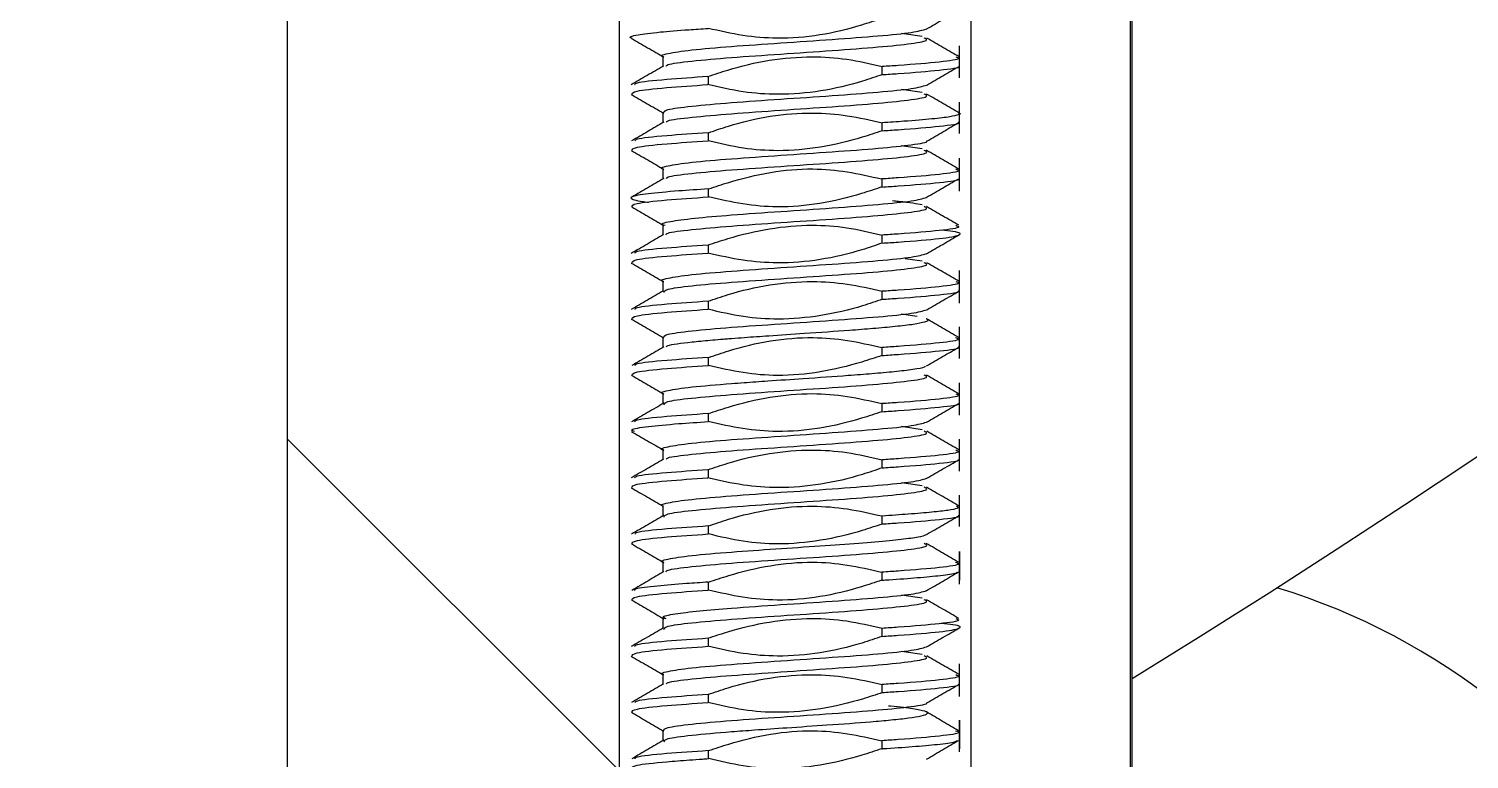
# Model space of a CAD drawing. Header units: millimetres. Extents: x -48 to 1187, y 2 to 839.
# Drawn here: x 148.46 to 153.59, y 368.82 to 371.42 of the extents above; entities that cross this region are included whole.
import ezdxf

# ---------------------------------------------------------------- set-up
doc = ezdxf.new("R2010")
doc.units = ezdxf.units.MM

# ---------------------------------------------------------------- blocks, each defined once
blk = doc.blocks.new('SW_HATCH_1')
at = {"color": 0, "linetype": 'Continuous', "lineweight": 18}
blk.add_line((-4.7283, -5.6433), (-5.9095, -4.4622), dxfattribs=at)

msp = doc.modelspace()

# ---------------------------------------------------------------- linework, layer by layer
at = {"color": 7, "linetype": 'Continuous', "lineweight": 25}
for p, q in [((149.38416, 374.419203), (149.38416, 366.019203)), ((150.565338, 374.409203), (150.565338, 366.019203)), ((151.819441, 366.019203), (151.819441, 374.409203)), ((152.385532, 374.419203), (152.385532, 366.019203)), ((152.392389, 366.019203), (152.392389, 374.419203)), ((151.64469, 371.389856), (151.570686, 371.400762)), ((150.721289, 371.320239), (150.721289, 371.283057)), ((151.777789, 371.242889), (151.777789, 371.356042)), ((151.502046, 371.254053), (151.502046, 371.282574)), ((150.882733, 371.247082), (150.882733, 371.218561)), ((151.644516, 371.189907), (151.570935, 371.200702)), ((151.777789, 371.044164), (151.777789, 371.156073)), ((150.721289, 371.12029), (150.721289, 371.082719)), ((151.502046, 371.054022), (151.502046, 371.082523)), ((150.882733, 371.04705), (150.882733, 371.018537)), ((151.644561, 370.989634), (151.570399, 371.000616)), ((151.777789, 370.839565), (151.777789, 370.95608)), ((150.721289, 370.920272), (150.721289, 370.882211)), ((150.882733, 370.847081), (150.882733, 370.818554)), ((151.502046, 370.853752), (151.502046, 370.882626)), ((150.721289, 370.720253), (150.721289, 370.682752)), ((150.882733, 370.647094), (150.882733, 370.618572)), ((151.502046, 370.654058), (151.502046, 370.682582)), ((151.644605, 370.589856), (151.584513, 370.5987)), ((151.777789, 370.439864), (151.777789, 370.556102)), ((150.721289, 370.520306), (150.721289, 370.483043)), ((150.882733, 370.447066), (150.882733, 370.418545)), ((151.502046, 370.454036), (151.502046, 370.482556)), ((151.627343, 370.393342), (151.570423, 370.400632)), ((151.777789, 370.243533), (151.777789, 370.356114)), ((150.721289, 370.320275), (150.721289, 370.282332)), ((151.502046, 370.254093), (151.502046, 370.28255)), ((151.774094, 370.283106), (151.774723, 370.283471)), ((150.882733, 370.24708), (150.882733, 370.218529)), ((151.777789, 370.041592), (151.777789, 370.156124)), ((150.721289, 370.120367), (150.721289, 370.082404)), ((151.502046, 370.053994), (151.502046, 370.082662)), ((150.882733, 370.0471), (150.882733, 370.018584)), ((151.644682, 369.989856), (151.57067, 370.000762)), ((151.777789, 369.842275), (151.777789, 369.956124)), ((150.721289, 369.920241), (150.721289, 369.883083)), ((151.502046, 369.854051), (151.502046, 369.882572)), ((150.882733, 369.84708), (150.882733, 369.818559)), ((151.644507, 369.789912), (151.57094, 369.800701)), ((150.721289, 369.720288), (150.721289, 369.682659)), ((151.777789, 369.645034), (151.777789, 369.756128)), ((151.502046, 369.654074), (151.502046, 369.682504)), ((150.882733, 369.647052), (150.882733, 369.61852)), ((150.721289, 369.520267), (150.721289, 369.482217)), ((151.777789, 369.454058), (151.777789, 369.556128)), ((151.777789, 369.556128), (151.777789, 369.454058)), ((151.777789, 369.439566), (151.777789, 369.556128)), ((151.502046, 369.454165), (151.502046, 369.482636)), ((150.882733, 369.447084), (150.882733, 369.418558)), ((151.644703, 369.389856), (151.570838, 369.400742)), ((150.721289, 369.320284), (150.721289, 369.28281)), ((151.502046, 369.254058), (151.502046, 369.282582)), ((150.882733, 369.247093), (150.882733, 369.218571)), ((151.64459, 369.189856), (151.570886, 369.2007)), ((151.777789, 369.04039), (151.777789, 369.156128)), ((150.721289, 369.120304), (150.721289, 369.083004)), ((151.502046, 369.054033), (151.502046, 369.082554)), ((150.882733, 369.047065), (150.882733, 369.018543)), ((151.777789, 368.853994), (151.777789, 368.956128)), ((151.777789, 368.956128), (151.777789, 368.853994)), ((151.777789, 368.842942), (151.777789, 368.956128)), ((150.721289, 368.920273), (150.721289, 368.882295)), ((150.882733, 368.847073), (150.882733, 368.818532)), ((151.502046, 368.854025), (151.502046, 368.882563))]:
    msp.add_line(p, q, dxfattribs=at)
at = {"color": 7, "linetype": 'Continuous', "lineweight": 18}
msp.add_circle((134.392389, 398.419203), 29.029052, dxfattribs=at)
at = {"color": 7, "linetype": 'Continuous', "lineweight": 25}
for centre, radius, start, end in [((134.392389, 398.419203), 34.4, 301.5508999, 332.0562409), ((134.392389, 398.419203), 37.6, 300.1230854, 324.4588859), ((152.202423, 367.13338), 2.4, 349.249371, 72.901669)]:
    msp.add_arc(centre, radius, start, end, dxfattribs=at)
for points, knots in [([(151.659481, 371.416346), (151.678594, 371.42747), (151.716558, 371.449566), (151.754545, 371.471636), (151.773408, 371.482595)], [0, 0, 0, 0, 0.50343678, 1, 1, 1, 1]), ([(150.611974, 371.383041), (150.610663, 371.38344), (150.596692, 371.387703), (150.621285, 371.39531), (150.699871, 371.405193), (150.794342, 371.412773), (150.859281, 371.417041), (150.882991, 371.418599)], [0, 0, 0, 0, 0.03377965, 0.36004968, 0.6381525, 0.86788271, 1, 1, 1, 1]), ([(150.725263, 371.316507), (150.72487, 371.316595), (150.705816, 371.320852), (150.733544, 371.329287), (150.813981, 371.341813), (150.960265, 371.354354), (151.139602, 371.366895), (151.327958, 371.379423), (151.494071, 371.391939), (151.618777, 371.404358), (151.646055, 371.412599), (151.65955, 371.416675)], [0, 0, 0, 0, 0.00263023, 0.12762193, 0.25261412, 0.37760682, 0.50260871, 0.6276101, 0.75261096, 0.87761129, 1, 1, 1, 1]), ([(151.50045, 371.45398), (151.476724, 371.445876), (151.357159, 371.405038), (151.188942, 371.375217), (151.00491, 371.391037), (150.924209, 371.40936), (150.883446, 371.418615)], [0, 0, 0, 0, 0.1199727, 0.6046035, 0.80027846, 1, 1, 1, 1]), ([(150.609832, 371.383018), (150.628987, 371.371903), (150.667284, 371.34968), (150.705553, 371.327435), (150.724681, 371.316316)], [0, 0, 0, 0, 0.50016905, 1, 1, 1, 1]), ([(150.732811, 371.284141), (150.733792, 371.286046), (150.736918, 371.292117), (150.818101, 371.302356), (150.959375, 371.314856), (151.140134, 371.327356), (151.327534, 371.339856), (151.495586, 371.352356), (151.613942, 371.364856), (151.670671, 371.375404), (151.656946, 371.381786), (151.652183, 371.384)], [0, 0, 0, 0, 0.057230272, 0.182405975, 0.307581679, 0.432757382, 0.557933085, 0.683108788, 0.808284491, 0.933460195, 1, 1, 1, 1]), ([(151.775944, 371.317524), (151.756756, 371.328639), (151.718399, 371.350858), (151.680052, 371.373111), (151.660888, 371.384232)], [0, 0, 0, 0, 0.50025688, 1, 1, 1, 1]), ([(150.880937, 371.246991), (150.904689, 371.255041), (151.024299, 371.295579), (151.192652, 371.324397), (151.378303, 371.311675), (151.460355, 371.292666), (151.502046, 371.283007)], [0, 0, 0, 0, 0.11921413, 0.60035476, 0.79694043, 1, 1, 1, 1]), ([(151.764422, 371.31758), (151.769874, 371.315508), (151.786289, 371.309269), (151.715804, 371.298873), (151.603852, 371.289239), (151.52134, 371.283837), (151.502059, 371.282575)], [0, 0, 0, 0, 0.177451003, 0.534317289, 0.891183575, 1, 1, 1, 1]), ([(150.723539, 371.284361), (150.704372, 371.273246), (150.666023, 371.251009), (150.627656, 371.228798), (150.608465, 371.217688)], [0, 0, 0, 0, 0.499797203, 1, 1, 1, 1]), ([(151.502455, 371.254079), (151.521632, 371.255332), (151.604164, 371.260724), (151.711966, 371.27035), (151.78113, 371.27879), (151.773943, 371.283073), (151.773748, 371.283189)], [0, 0, 0, 0, 0.12987669, 0.55895755, 0.98803841, 1, 1, 1, 1]), ([(151.660926, 371.216525), (151.680075, 371.227636), (151.718385, 371.249867), (151.756722, 371.272077), (151.775897, 371.283185)], [0, 0, 0, 0, 0.49983912, 1, 1, 1, 1]), ([(150.611565, 371.183547), (150.612288, 371.187478), (150.613776, 371.195575), (150.718106, 371.207246), (150.830329, 371.214961), (150.882079, 371.218519)], [0, 0, 0, 0, 0.337046227, 0.694286262, 1, 1, 1, 1]), ([(150.882088, 371.247041), (150.830762, 371.243484), (150.719445, 371.235769), (150.625766, 371.225988), (150.621913, 371.21978), (150.620646, 371.217738)], [0, 0, 0, 0, 0.3647392, 0.79104767, 1, 1, 1, 1]), ([(150.724073, 371.116858), (150.724433, 371.121022), (150.725155, 371.129352), (150.816412, 371.141849), (150.959806, 371.154349), (151.139866, 371.166849), (151.327928, 371.179349), (151.494055, 371.191849), (151.619012, 371.2043), (151.646412, 371.212584), (151.66003, 371.216702)], [0, 0, 0, 0, 0.12510606, 0.25030191, 0.37549776, 0.50069361, 0.62588946, 0.7510853, 0.87628115, 1, 1, 1, 1]), ([(151.503185, 371.254113), (151.479465, 371.245971), (151.359944, 371.204946), (151.191393, 371.176696), (151.005453, 371.190014), (150.923041, 371.208845), (150.880914, 371.218472)], [0, 0, 0, 0, 0.118992442, 0.599580652, 0.795315294, 1, 1, 1, 1]), ([(150.6084, 371.183541), (150.627594, 371.172429), (150.665965, 371.150215), (150.704322, 371.127972), (150.723492, 371.116856)], [0, 0, 0, 0, 0.50022136, 1, 1, 1, 1]), ([(150.733563, 371.084627), (150.734551, 371.08635), (150.737933, 371.092243), (150.818526, 371.102317), (150.959691, 371.11485), (151.140607, 371.127384), (151.328022, 371.139906), (151.495963, 371.15242), (151.61438, 371.164925), (151.671228, 371.175648), (151.656721, 371.182199), (151.651431, 371.184588)], [0, 0, 0, 0, 0.05171678, 0.1769303, 0.30214422, 0.42734285, 0.55254107, 0.67773889, 0.80293631, 0.92813332, 1, 1, 1, 1]), ([(151.775575, 371.118045), (151.756404, 371.129156), (151.718073, 371.15137), (151.679773, 371.173607), (151.660628, 371.184721)], [0, 0, 0, 0, 0.50016217, 1, 1, 1, 1]), ([(150.883538, 371.047089), (150.907249, 371.055246), (151.026767, 371.096362), (151.195223, 371.125256), (151.379764, 371.110259), (151.460935, 371.091944), (151.502046, 371.082668)], [0, 0, 0, 0, 0.119700367, 0.603375564, 0.799121185, 1, 1, 1, 1]), ([(151.77292, 371.118035), (151.773903, 371.117836), (151.785682, 371.115448), (151.774382, 371.110708), (151.747944, 371.103583), (151.682353, 371.095885), (151.59693, 371.08879), (151.528638, 371.084279), (151.502048, 371.082523)], [0, 0, 0, 0, 0.01676313, 0.20098461, 0.40150675, 0.61831289, 0.85138503, 1, 1, 1, 1]), ([(150.724989, 371.08487), (150.705866, 371.073749), (150.667607, 371.051499), (150.629318, 371.029272), (150.610167, 371.018155)], [0, 0, 0, 0, 0.49982201, 1, 1, 1, 1]), ([(151.502804, 371.054048), (151.479019, 371.046116), (151.359291, 371.006189), (151.191419, 370.975709), (151.006212, 370.989417), (150.924655, 371.008741), (150.883257, 371.01855)], [0, 0, 0, 0, 0.119472107, 0.601380569, 0.797662606, 1, 1, 1, 1]), ([(151.502319, 371.054039), (151.521697, 371.055305), (151.604424, 371.060711), (151.712728, 371.070349), (151.781595, 371.078947), (151.77355, 371.083387), (151.773055, 371.08366)], [0, 0, 0, 0, 0.12899162, 0.55067807, 0.97236453, 1, 1, 1, 1]), ([(151.660638, 371.016849), (151.679822, 371.027987), (151.718217, 371.050276), (151.756605, 371.072522), (151.775811, 371.083653)], [0, 0, 0, 0, 0.49967357, 1, 1, 1, 1]), ([(150.61142, 370.983474), (150.612173, 370.987429), (150.613719, 370.99555), (150.718433, 371.007255), (150.830956, 371.014981), (150.882921, 371.018549)], [0, 0, 0, 0, 0.338143026, 0.69434219, 1, 1, 1, 1]), ([(150.883023, 371.047069), (150.831535, 371.043504), (150.720013, 371.035782), (150.626893, 371.026154), (150.622754, 371.020106), (150.621466, 371.018223)], [0, 0, 0, 0, 0.37135201, 0.80434053, 1, 1, 1, 1]), ([(150.72455, 370.916732), (150.724376, 370.916771), (150.705744, 370.920977), (150.733826, 370.929349), (150.814326, 370.941849), (150.960707, 370.954349), (151.140282, 370.966849), (151.327763, 370.979349), (151.496818, 370.991849), (151.610826, 371.004349), (151.666149, 371.012687), (151.660729, 371.016859), (151.660723, 371.016863)], [0, 0, 0, 0, 0.00117112, 0.12600738, 0.25084365, 0.37567992, 0.50051618, 0.62535245, 0.75018872, 0.87502498, 0.99986125, 1, 1, 1, 1]), ([(150.610016, 370.983472), (150.629174, 370.972352), (150.667469, 370.950125), (150.705754, 370.927863), (150.724886, 370.916737)], [0, 0, 0, 0, 0.50026897, 1, 1, 1, 1]), ([(150.732997, 370.884268), (150.733963, 370.886122), (150.737101, 370.892145), (150.818069, 370.902327), (150.959293, 370.914899), (151.140135, 370.927205), (151.32762, 370.93963), (151.49569, 370.95207), (151.61424, 370.964555), (151.671185, 370.975286), (151.656731, 370.981871), (151.651468, 370.984269)], [0, 0, 0, 0, 0.05544535, 0.18017657, 0.30490799, 0.42959543, 0.55433424, 0.67907473, 0.80381689, 0.92856075, 1, 1, 1, 1]), ([(151.774194, 370.917969), (151.755057, 370.929088), (151.7168, 370.951318), (151.678564, 370.973576), (151.659454, 370.984701)], [0, 0, 0, 0, 0.50021213, 1, 1, 1, 1]), ([(150.8843, 370.847167), (150.908063, 370.855148), (151.027733, 370.895342), (151.195461, 370.926609), (151.379236, 370.910501), (151.459632, 370.891877), (151.50022, 370.882475)], [0, 0, 0, 0, 0.12015579, 0.6050837, 0.80062581, 1, 1, 1, 1]), ([(151.763631, 370.918098), (151.76963, 370.915876), (151.786868, 370.909493), (151.716193, 370.898947), (151.603851, 370.889291), (151.520973, 370.883866), (151.501386, 370.882584)], [0, 0, 0, 0, 0.18773226, 0.53944262, 0.89115374, 1, 1, 1, 1]), ([(150.8833, 370.847118), (150.846969, 370.844685), (150.760755, 370.838911), (150.65893, 370.82945), (150.59701, 370.818438), (150.612678, 370.808601), (150.646439, 370.802368), (150.668546, 370.800111), (150.669851, 370.799978)], [0, 0, 0, 0, 0.15496929, 0.36774989, 0.60138561, 0.85581991, 0.99149421, 1, 1, 1, 1]), ([(150.725231, 370.884504), (150.706112, 370.873378), (150.667855, 370.851114), (150.629585, 370.828883), (150.610441, 370.817763)], [0, 0, 0, 0, 0.49974535, 1, 1, 1, 1]), ([(151.500271, 370.853949), (151.476518, 370.845935), (151.356876, 370.805573), (151.189044, 370.774598), (151.005339, 370.790813), (150.924981, 370.809311), (150.884433, 370.818645)], [0, 0, 0, 0, 0.12017746, 0.60531625, 0.80084708, 1, 1, 1, 1]), ([(151.501411, 370.853712), (151.521044, 370.854988), (151.604125, 370.860387), (151.712271, 370.87003), (151.781319, 370.878498), (151.773929, 370.882825), (151.773689, 370.882966)], [0, 0, 0, 0, 0.13207311, 0.55887804, 0.98568698, 1, 1, 1, 1]), ([(151.659427, 370.816528), (151.678541, 370.827654), (151.716154, 370.849549), (151.753782, 370.871412), (151.772289, 370.882165)], [0, 0, 0, 0, 0.5081723, 1, 1, 1, 1]), ([(150.61083, 370.783027), (150.61145, 370.787118), (150.6127, 370.795378), (150.718225, 370.807247), (150.831097, 370.815003), (150.883348, 370.818593)], [0, 0, 0, 0, 0.34514062, 0.69685313, 1, 1, 1, 1]), ([(150.729308, 370.716794), (150.726441, 370.717554), (150.70842, 370.722331), (150.74116, 370.731029), (150.825284, 370.742789), (150.965401, 370.754698), (151.13992, 370.766881), (151.328223, 370.779399), (151.494318, 370.791911), (151.619158, 370.804356), (151.646427, 370.812627), (151.659965, 370.816734)], [0, 0, 0, 0, 0.02283285, 0.14351301, 0.26118851, 0.37585667, 0.50103626, 0.62621549, 0.75139436, 0.87657287, 1, 1, 1, 1]), ([(151.6447, 370.789856), (151.624551, 370.794022), (151.601436, 370.798803), (151.546236, 370.803583), (151.539152, 370.804196)], [0, 0, 0, 0, 0.8716726, 1, 1, 1, 1]), ([(150.610473, 370.783087), (150.629611, 370.771969), (150.667873, 370.749741), (150.70611, 370.727487), (150.725221, 370.716364)], [0, 0, 0, 0, 0.50019571, 1, 1, 1, 1]), ([(150.732698, 370.68407), (150.733665, 370.685999), (150.736721, 370.692094), (150.817947, 370.702356), (150.959222, 370.714856), (151.139977, 370.727356), (151.327411, 370.739856), (151.495497, 370.752356), (151.613931, 370.764856), (151.670738, 370.775433), (151.656913, 370.781844), (151.652074, 370.784087)], [0, 0, 0, 0, 0.05784682, 0.18282511, 0.30780341, 0.43278171, 0.55776, 0.6827383, 0.8077166, 0.93269489, 1, 1, 1, 1]), ([(151.775085, 370.717586), (151.755919, 370.728704), (151.717608, 370.750928), (151.679305, 370.773189), (151.660165, 370.784313)], [0, 0, 0, 0, 0.5002705, 1, 1, 1, 1]), ([(150.881471, 370.64704), (150.905252, 370.654991), (151.024964, 370.695013), (151.192954, 370.725011), (151.378518, 370.711842), (151.460401, 370.692457), (151.502046, 370.682599)], [0, 0, 0, 0, 0.11928525, 0.60047338, 0.79680516, 1, 1, 1, 1]), ([(151.501943, 370.654051), (151.521183, 370.655313), (151.603521, 370.660715), (151.71968, 370.670349), (151.786317, 370.682838), (151.78196, 370.692807), (151.72825, 370.698605), (151.713131, 370.700238)], [0, 0, 0, 0, 0.08248165, 0.35299427, 0.62350689, 0.89401951, 1, 1, 1, 1]), ([(151.764321, 370.717645), (151.769841, 370.715551), (151.786348, 370.70929), (151.715785, 370.698873), (151.603786, 370.689241), (151.521296, 370.683842), (151.502046, 370.682582)], [0, 0, 0, 0, 0.178998398, 0.535276437, 0.891554476, 1, 1, 1, 1]), ([(150.723961, 370.684302), (150.7048, 370.673183), (150.666459, 370.650934), (150.628104, 370.628719), (150.608916, 370.617606)], [0, 0, 0, 0, 0.499752087, 1, 1, 1, 1]), ([(150.882278, 370.647065), (150.830814, 370.6435), (150.719333, 370.635777), (150.625498, 370.62596), (150.621737, 370.619724), (150.620489, 370.617654)], [0, 0, 0, 0, 0.36421727, 0.78896061, 1, 1, 1, 1]), ([(151.50176, 370.654055), (151.478053, 370.645885), (151.358548, 370.604703), (151.190018, 370.576156), (151.004942, 370.590691), (150.923281, 370.609145), (150.881739, 370.618532)], [0, 0, 0, 0, 0.119414185, 0.601941828, 0.797504469, 1, 1, 1, 1]), ([(151.660305, 370.616409), (151.679432, 370.627526), (151.717698, 370.649766), (151.755992, 370.671985), (151.775145, 370.683098)], [0, 0, 0, 0, 0.49983838, 1, 1, 1, 1]), ([(150.610801, 370.583051), (150.611404, 370.587147), (150.612619, 370.595409), (150.717961, 370.607255), (150.830433, 370.614981), (150.882375, 370.618549)], [0, 0, 0, 0, 0.34602311, 0.69798189, 1, 1, 1, 1]), ([(150.725053, 370.516631), (150.724728, 370.516704), (150.705797, 370.520943), (150.733604, 370.529349), (150.814007, 370.541849), (150.960281, 370.554349), (151.139575, 370.566849), (151.327882, 370.579349), (151.49398, 370.591849), (151.618809, 370.604277), (151.646164, 370.612538), (151.659722, 370.616633)], [0, 0, 0, 0, 0.002186297, 0.127184082, 0.252181867, 0.377179653, 0.502177438, 0.627175223, 0.752173009, 0.877170794, 1, 1, 1, 1]), ([(150.609099, 370.58305), (150.628279, 370.571941), (150.666625, 370.54973), (150.70494, 370.527497), (150.724091, 370.516384)], [0, 0, 0, 0, 0.50016741, 1, 1, 1, 1]), ([(150.725642, 370.478596), (150.726215, 370.482349), (150.727425, 370.490269), (150.816818, 370.502356), (150.959968, 370.514856), (151.140284, 370.527356), (151.327817, 370.539856), (151.495795, 370.552356), (151.614087, 370.564856), (151.670729, 370.575407), (151.656934, 370.581791), (151.652142, 370.584009)], [0, 0, 0, 0, 0.10681515, 0.22539693, 0.34397872, 0.4625605, 0.58114229, 0.69972408, 0.81830586, 0.93688765, 1, 1, 1, 1]), ([(151.77656, 370.517555), (151.75737, 370.528665), (151.719004, 370.550878), (151.680652, 370.573117), (151.661483, 370.584232)], [0, 0, 0, 0, 0.50019949, 1, 1, 1, 1]), ([(150.882106, 370.447023), (150.905818, 370.455187), (151.025322, 370.496337), (151.193901, 370.524572), (151.378994, 370.510865), (151.460636, 370.492414), (151.502046, 370.483055)], [0, 0, 0, 0, 0.1194425, 0.60198604, 0.79812366, 1, 1, 1, 1]), ([(151.764338, 370.517612), (151.769849, 370.515529), (151.786388, 370.50928), (151.715991, 370.498873), (151.604029, 370.489233), (151.521428, 370.483825), (151.502055, 370.482557)], [0, 0, 0, 0, 0.17810754, 0.53446107, 0.89081459, 1, 1, 1, 1]), ([(150.724029, 370.484634), (150.704891, 370.473522), (150.666604, 370.451292), (150.628288, 370.429082), (150.609125, 370.417974)], [0, 0, 0, 0, 0.49984778, 1, 1, 1, 1]), ([(150.882507, 370.447052), (150.831124, 370.443491), (150.719745, 370.435773), (150.626458, 370.426087), (150.622428, 370.419977), (150.621146, 370.418033)], [0, 0, 0, 0, 0.36868836, 0.79917117, 1, 1, 1, 1]), ([(151.503823, 370.454115), (151.480058, 370.446111), (151.360399, 370.405811), (151.192183, 370.376575), (151.006168, 370.389306), (150.923823, 370.40863), (150.881812, 370.418488)], [0, 0, 0, 0, 0.11902789, 0.59930053, 0.79557118, 1, 1, 1, 1]), ([(151.502685, 370.454077), (151.521864, 370.45533), (151.604368, 370.460723), (151.712414, 370.470349), (151.781397, 370.47889), (151.77368, 370.483273), (151.7733, 370.483489)], [0, 0, 0, 0, 0.12862042, 0.553298006, 0.977975592, 1, 1, 1, 1]), ([(151.661156, 370.416802), (151.680321, 370.427917), (151.718668, 370.450156), (151.757032, 370.472366), (151.776223, 370.483475)], [0, 0, 0, 0, 0.4997819, 1, 1, 1, 1]), ([(150.611633, 370.383604), (150.6124, 370.387516), (150.613985, 370.395594), (150.718315, 370.407247), (150.830608, 370.414964), (150.882402, 370.418524)], [0, 0, 0, 0, 0.3359168, 0.69369798, 1, 1, 1, 1]), ([(150.72409, 370.316891), (150.724486, 370.321044), (150.72528, 370.329363), (150.816571, 370.341849), (150.960022, 370.354349), (151.140119, 370.366849), (151.328168, 370.379349), (151.49428, 370.391849), (151.619522, 370.404347), (151.64696, 370.412677), (151.660675, 370.416841)], [0, 0, 0, 0, 0.12464764, 0.2497095, 0.37477137, 0.49983323, 0.6248951, 0.74995696, 0.87501883, 1, 1, 1, 1]), ([(151.774641, 370.318102), (151.755493, 370.329218), (151.71721, 370.351444), (151.678955, 370.373694), (151.659835, 370.384815)], [0, 0, 0, 0, 0.50017788, 1, 1, 1, 1]), ([(150.609128, 370.383596), (150.628309, 370.372479), (150.666651, 370.350257), (150.704985, 370.328), (150.724142, 370.316877)], [0, 0, 0, 0, 0.50026723, 1, 1, 1, 1]), ([(150.733309, 370.284444), (150.734262, 370.286225), (150.737446, 370.292176), (150.802719, 370.300253), (150.877002, 370.30754), (150.920177, 370.311195), (150.942821, 370.313024), (150.954411, 370.313938), (150.960268, 370.314395), (150.963211, 370.314624), (150.964687, 370.314738), (150.965426, 370.314795), (150.965795, 370.314824), (150.965963, 370.314837), (150.981091, 370.316006), (151.02361, 370.31919), (151.10974, 370.325252), (151.238359, 370.333881), (151.367224, 370.342724), (151.474238, 370.351035), (151.553335, 370.358254), (151.619474, 370.366113), (151.658057, 370.374617), (151.672084, 370.380758), (151.659956, 370.384066), (151.659012, 370.384324)], [0, 0, 0, 0, 0.053326418, 0.178191554, 0.240925126, 0.272329629, 0.288036604, 0.295890683, 0.299817796, 0.301781363, 0.302763147, 0.303254039, 0.303499485, 0.303622209, 0.303643746, 0.338644542, 0.399472767, 0.48602922, 0.598172742, 0.664130512, 0.736525875, 0.815351452, 0.900599206, 0.992260448, 1, 1, 1, 1]), ([(150.725366, 370.284704), (150.706255, 370.273579), (150.668017, 370.251319), (150.629758, 370.229088), (150.61062, 370.217967)], [0, 0, 0, 0, 0.49978235, 1, 1, 1, 1]), ([(150.884522, 370.247154), (150.908257, 370.255225), (151.027851, 370.295889), (151.195918, 370.326182), (151.379742, 370.310109), (151.46024, 370.291749), (151.50086, 370.282485)], [0, 0, 0, 0, 0.12009283, 0.60509717, 0.8007253, 1, 1, 1, 1]), ([(151.763399, 370.318171), (151.769561, 370.315905), (151.787049, 370.309471), (151.716394, 370.298881), (151.604072, 370.289227), (151.521214, 370.283805), (151.501618, 370.282522)], [0, 0, 0, 0, 0.19062324, 0.54103925, 0.89145534, 1, 1, 1, 1]), ([(151.501706, 370.254071), (151.521327, 370.255353), (151.604351, 370.260779), (151.712616, 370.270436), (151.781509, 370.278968), (151.773751, 370.283337), (151.773381, 370.283546)], [0, 0, 0, 0, 0.13115559, 0.55497602, 0.97879535, 1, 1, 1, 1]), ([(151.659859, 370.216733), (151.67899, 370.227859), (151.716864, 370.249885), (151.754746, 370.271875), (151.773493, 370.282757)], [0, 0, 0, 0, 0.50514204, 1, 1, 1, 1]), ([(150.883378, 370.247121), (150.831678, 370.243573), (150.719893, 370.235902), (150.626421, 370.226259), (150.622417, 370.220169), (150.621144, 370.218232)], [0, 0, 0, 0, 0.36977921, 0.79953668, 1, 1, 1, 1]), ([(151.50111, 370.253969), (151.477332, 370.246028), (151.357625, 370.206046), (151.189951, 370.174626), (151.005839, 370.190206), (150.925191, 370.209082), (150.884433, 370.218622)], [0, 0, 0, 0, 0.1200065, 0.60416635, 0.79995878, 1, 1, 1, 1]), ([(150.610592, 370.183262), (150.629732, 370.172141), (150.667993, 370.14991), (150.706238, 370.127647), (150.725351, 370.11652)], [0, 0, 0, 0, 0.500239449, 1, 1, 1, 1]), ([(150.611076, 370.183166), (150.611773, 370.187201), (150.613192, 370.195406), (150.718434, 370.207221), (150.831199, 370.21498), (150.883346, 370.218569)], [0, 0, 0, 0, 0.342072919, 0.695744426, 1, 1, 1, 1]), ([(150.724835, 370.116765), (150.724568, 370.116825), (150.70577, 370.12105), (150.733821, 370.12943), (150.814154, 370.141891), (150.92554, 370.151333), (151.022027, 370.158547), (151.106572, 370.164499), (151.234113, 370.173059), (151.362947, 370.181875), (151.470398, 370.190185), (151.550923, 370.19742), (151.615707, 370.205306), (151.654136, 370.211872), (151.655889, 370.215811), (151.656374, 370.216901)], [0, 0, 0, 0, 0.0017907, 0.12623006, 0.25066887, 0.37505873, 0.40848729, 0.46806533, 0.5536926, 0.66522498, 0.73099435, 0.80328056, 0.882076, 0.96737239, 1, 1, 1, 1]), ([(150.726106, 370.078502), (150.726209, 370.082234), (150.726426, 370.090157), (150.815293, 370.102274), (150.958887, 370.114818), (151.139729, 370.127331), (151.327347, 370.139815), (151.495447, 370.152306), (151.614012, 370.164804), (151.670936, 370.175452), (151.656828, 370.181937), (151.651793, 370.184251)], [0, 0, 0, 0, 0.10582832, 0.22469863, 0.34388023, 0.46196717, 0.58008544, 0.69820398, 0.81632278, 0.93444186, 1, 1, 1, 1]), ([(151.774361, 370.117756), (151.755215, 370.128877), (151.716942, 370.151107), (151.678682, 370.173372), (151.659561, 370.184498)], [0, 0, 0, 0, 0.50025761, 1, 1, 1, 1]), ([(150.724541, 370.084293), (150.705397, 370.073168), (150.667087, 370.050907), (150.62877, 370.028681), (150.609601, 370.017563)], [0, 0, 0, 0, 0.49972632, 1, 1, 1, 1]), ([(150.882916, 370.047116), (150.906701, 370.055042), (151.026428, 370.094936), (151.194162, 370.126078), (151.37874, 370.111307), (151.459761, 370.092196), (151.500766, 370.082525)], [0, 0, 0, 0, 0.11978538, 0.60297183, 0.79906486, 1, 1, 1, 1]), ([(151.501515, 370.05396), (151.520992, 370.05523), (151.603923, 370.060635), (151.711839, 370.070276), (151.781085, 370.078672), (151.774094, 370.082914), (151.773978, 370.082984)], [0, 0, 0, 0, 0.13208116, 0.56240819, 0.99273612, 1, 1, 1, 1]), ([(151.764017, 370.117897), (151.769747, 370.115747), (151.786567, 370.109436), (151.715904, 370.098963), (151.603695, 370.089318), (151.520997, 370.083903), (151.501583, 370.082632)], [0, 0, 0, 0, 0.182985661, 0.537164833, 0.89134493, 1, 1, 1, 1]), ([(151.659553, 370.016335), (151.678666, 370.027458), (151.716667, 370.049574), (151.754693, 370.071663), (151.773593, 370.082642)], [0, 0, 0, 0, 0.50297335, 1, 1, 1, 1]), ([(150.882799, 370.047104), (150.831095, 370.043514), (150.719329, 370.035754), (150.62536, 370.025892), (150.621656, 370.019638), (150.620423, 370.017556)], [0, 0, 0, 0, 0.36474343, 0.78844297, 1, 1, 1, 1]), ([(151.500571, 370.053988), (151.476849, 370.045872), (151.357295, 370.004965), (151.189021, 369.975345), (151.004876, 369.991027), (150.924069, 370.009346), (150.883225, 370.018606)], [0, 0, 0, 0, 0.11991003, 0.60432826, 0.80000415, 1, 1, 1, 1]), ([(150.620052, 369.983029), (150.614398, 369.985471), (150.60024, 369.991585), (150.660558, 370.001023), (150.760403, 370.010444), (150.846613, 370.016181), (150.88291, 370.018596)], [0, 0, 0, 0, 0.20537545, 0.51428016, 0.79549311, 1, 1, 1, 1]), ([(150.609692, 369.983027), (150.628849, 369.971914), (150.667149, 369.949694), (150.705421, 369.927453), (150.72455, 369.916336)], [0, 0, 0, 0, 0.50016316, 1, 1, 1, 1]), ([(150.72521, 369.916519), (150.724837, 369.916603), (150.70581, 369.920854), (150.733537, 369.929284), (150.813931, 369.94181), (150.960189, 369.954351), (151.139514, 369.966892), (151.327878, 369.979419), (151.494009, 369.991936), (151.618733, 370.004354), (151.646027, 370.012594), (151.659529, 370.01667)], [0, 0, 0, 0, 0.002496702, 0.127501564, 0.252506921, 0.377512773, 0.502539553, 0.627565852, 0.752591631, 0.877616888, 1, 1, 1, 1]), ([(150.733023, 369.884303), (150.734006, 369.886154), (150.737199, 369.892171), (150.818179, 369.902356), (150.95939, 369.914856), (151.140172, 369.927356), (151.327564, 369.939856), (151.495611, 369.952356), (151.613958, 369.964856), (151.67068, 369.975406), (151.656944, 369.981789), (151.652173, 369.984006)], [0, 0, 0, 0, 0.05569673, 0.18106867, 0.30644061, 0.43181255, 0.55718448, 0.68255642, 0.80792836, 0.9333003, 1, 1, 1, 1]), ([(151.776048, 369.917534), (151.756858, 369.928649), (151.718497, 369.950866), (151.680147, 369.973117), (151.660981, 369.984236)], [0, 0, 0, 0, 0.50025008, 1, 1, 1, 1]), ([(150.723741, 369.884505), (150.704586, 369.873396), (150.666262, 369.851169), (150.62791, 369.828967), (150.608728, 369.817862)], [0, 0, 0, 0, 0.49981926, 1, 1, 1, 1]), ([(150.881008, 369.846991), (150.904752, 369.855062), (151.024339, 369.89571), (151.192745, 369.924367), (151.378348, 369.911584), (151.460376, 369.892663), (151.502046, 369.883052)], [0, 0, 0, 0, 0.11923043, 0.60049721, 0.79705532, 1, 1, 1, 1]), ([(151.764403, 369.91759), (151.769868, 369.915515), (151.786306, 369.909272), (151.715827, 369.898873), (151.603871, 369.889238), (151.521351, 369.883836), (151.50206, 369.882573)], [0, 0, 0, 0, 0.1776746, 0.53441832, 0.89116204, 1, 1, 1, 1]), ([(151.502522, 369.854082), (151.521683, 369.855334), (151.604185, 369.860725), (151.712164, 369.870349), (151.781254, 369.878852), (151.773761, 369.883197), (151.773453, 369.883376)], [0, 0, 0, 0, 0.12897451, 0.55535798, 0.98174145, 1, 1, 1, 1]), ([(151.66127, 369.816718), (151.680423, 369.827828), (151.71874, 369.850057), (151.757079, 369.872264), (151.776254, 369.883371)], [0, 0, 0, 0, 0.49983889, 1, 1, 1, 1]), ([(150.882113, 369.84704), (150.830805, 369.843483), (150.719524, 369.835769), (150.62613, 369.826045), (150.622194, 369.819894), (150.620924, 369.817909)], [0, 0, 0, 0, 0.366864734, 0.79568526, 1, 1, 1, 1]), ([(151.503374, 369.854119), (151.479648, 369.845992), (151.360116, 369.805046), (151.191592, 369.776735), (151.005569, 369.789894), (150.923093, 369.808801), (150.880925, 369.818468)], [0, 0, 0, 0, 0.11895852, 0.59933405, 0.79514896, 1, 1, 1, 1]), ([(150.608703, 369.783419), (150.627895, 369.772308), (150.666261, 369.750097), (150.704608, 369.727856), (150.723772, 369.716741)], [0, 0, 0, 0, 0.500223984, 1, 1, 1, 1]), ([(150.611369, 369.783428), (150.612078, 369.787398), (150.61353, 369.795535), (150.718108, 369.807245), (150.830336, 369.81496), (150.882083, 369.818517)], [0, 0, 0, 0, 0.339322, 0.69536576, 1, 1, 1, 1]), ([(150.72424, 369.716808), (150.724179, 369.716822), (150.705701, 369.721002), (150.733817, 369.729349), (150.814111, 369.741849), (150.960458, 369.754349), (151.139732, 369.766849), (151.327997, 369.779349), (151.49408, 369.791849), (151.619291, 369.804332), (151.646755, 369.812649), (151.660459, 369.816798)], [0, 0, 0, 0, 0.00041399, 0.12542608, 0.25043817, 0.37545026, 0.50046235, 0.62547444, 0.75048654, 0.87549863, 1, 1, 1, 1]), ([(150.725974, 369.678774), (150.726587, 369.682446), (150.727896, 369.690289), (150.816948, 369.702314), (150.960112, 369.714851), (151.140498, 369.727387), (151.328066, 369.739911), (151.495956, 369.752426), (151.614439, 369.764931), (151.671367, 369.775706), (151.656661, 369.782308), (151.651224, 369.784749)], [0, 0, 0, 0, 0.10398156, 0.22209954, 0.34021793, 0.45832151, 0.57642468, 0.69452743, 0.81262977, 0.9307317, 1, 1, 1, 1]), ([(151.775245, 369.718181), (151.756073, 369.729294), (151.717743, 369.751513), (151.679447, 369.773754), (151.660305, 369.784871)], [0, 0, 0, 0, 0.50016671, 1, 1, 1, 1]), ([(150.883735, 369.6471), (150.907448, 369.655248), (151.026974, 369.696321), (151.19539, 369.725387), (151.379862, 369.710195), (151.460971, 369.691873), (151.502046, 369.682595)], [0, 0, 0, 0, 0.11973439, 0.60352988, 0.79922202, 1, 1, 1, 1]), ([(151.767126, 369.718162), (151.771765, 369.715142), (151.779704, 369.709973), (151.738859, 369.702599), (151.681564, 369.695867), (151.60171, 369.689132), (151.534219, 369.684643), (151.502047, 369.682504)], [0, 0, 0, 0, 0.2528795, 0.43282868, 0.62177279, 0.81970702, 1, 1, 1, 1]), ([(150.724901, 369.68476), (150.705784, 369.67364), (150.667536, 369.651393), (150.629262, 369.629169), (150.610118, 369.618053)], [0, 0, 0, 0, 0.499824502, 1, 1, 1, 1]), ([(151.502233, 369.654086), (151.521668, 369.655357), (151.604459, 369.66077), (151.712675, 369.670416), (151.781544, 369.678978), (151.773657, 369.683378), (151.773231, 369.683616)], [0, 0, 0, 0, 0.129773219, 0.552796359, 0.975818642, 1, 1, 1, 1]), ([(151.660519, 369.616837), (151.679671, 369.627959), (151.717996, 369.650214), (151.756331, 369.672434), (151.775509, 369.68355)], [0, 0, 0, 0, 0.49973646, 1, 1, 1, 1]), ([(150.611391, 369.583388), (150.612149, 369.587351), (150.613705, 369.595485), (150.718486, 369.607216), (150.831028, 369.614961), (150.882999, 369.618537)], [0, 0, 0, 0, 0.33844253, 0.69450059, 1, 1, 1, 1]), ([(150.883094, 369.647075), (150.831568, 369.643511), (150.719988, 369.635792), (150.626684, 369.626134), (150.622591, 369.620053), (150.621302, 369.618138)], [0, 0, 0, 0, 0.370161071, 0.801576742, 1, 1, 1, 1]), ([(150.724649, 369.516709), (150.724439, 369.516757), (150.705755, 369.520971), (150.73385, 369.529352), (150.814397, 369.54185), (150.956345, 369.553959), (151.119525, 369.56543), (151.279148, 369.57606), (151.4194, 369.586014), (151.530413, 369.595296), (151.60655, 369.603903), (151.649397, 369.611124), (151.656112, 369.615474), (151.658746, 369.61718)], [0, 0, 0, 0, 0.00141465, 0.1256293, 0.24984394, 0.37404699, 0.48649665, 0.59230589, 0.69146291, 0.78395664, 0.86977677, 0.94891372, 1, 1, 1, 1]), ([(151.502569, 369.654035), (151.478783, 369.646108), (151.359052, 369.606204), (151.191223, 369.575532), (151.006178, 369.589503), (150.924763, 369.608783), (150.883472, 369.618561)], [0, 0, 0, 0, 0.119554709, 0.601791821, 0.798040205, 1, 1, 1, 1]), ([(150.610107, 369.583462), (150.629262, 369.572342), (150.667551, 369.550113), (150.70583, 369.527849), (150.724959, 369.516723)], [0, 0, 0, 0, 0.50026821, 1, 1, 1, 1]), ([(150.732956, 369.48425), (150.733919, 369.486112), (150.737039, 369.492144), (150.818028, 369.502333), (150.959261, 369.514895), (151.140111, 369.527218), (151.327608, 369.539648), (151.495676, 369.552093), (151.614225, 369.564578), (151.67117, 369.575305), (151.656737, 369.581884), (151.651486, 369.584277)], [0, 0, 0, 0, 0.05571311, 0.18041909, 0.30512523, 0.4298219, 0.55453463, 0.67924892, 0.80396476, 0.92868217, 1, 1, 1, 1]), ([(151.774143, 369.517957), (151.755006, 369.529077), (151.716748, 369.551307), (151.678511, 369.573567), (151.659401, 369.584692)], [0, 0, 0, 0, 0.5002194, 1, 1, 1, 1]), ([(150.88417, 369.447164), (150.907937, 369.455133), (151.027618, 369.495264), (151.195316, 369.526614), (151.379153, 369.510598), (151.459592, 369.491914), (151.500214, 369.482478)], [0, 0, 0, 0, 0.12013027, 0.6049071, 0.80048253, 1, 1, 1, 1]), ([(151.763656, 369.518092), (151.769638, 369.515875), (151.786848, 369.509496), (151.716172, 369.498956), (151.603837, 369.4893), (151.520965, 369.483875), (151.501383, 369.482593)], [0, 0, 0, 0, 0.18744478, 0.53929087, 0.8911378, 1, 1, 1, 1]), ([(150.725177, 369.484479), (150.706056, 369.473352), (150.667794, 369.451088), (150.629519, 369.428859), (150.610372, 369.417738)], [0, 0, 0, 0, 0.4997414, 1, 1, 1, 1]), ([(151.501386, 369.454123), (151.509974, 369.454678), (151.555819, 369.457642), (151.633948, 369.463251), (151.716142, 369.47115), (151.765739, 369.477904), (151.768303, 369.482025), (151.769091, 369.483291)], [0, 0, 0, 0, 0.05721158, 0.30542452, 0.57628627, 0.86976741, 1, 1, 1, 1]), ([(151.659421, 369.416506), (151.678533, 369.427632), (151.716774, 369.449894), (151.755033, 369.472125), (151.774171, 369.483245)], [0, 0, 0, 0, 0.49976542, 1, 1, 1, 1]), ([(150.610823, 369.383028), (150.611433, 369.387121), (150.612666, 369.395383), (150.718187, 369.407252), (150.831059, 369.415006), (150.883313, 369.418595)], [0, 0, 0, 0, 0.34527757, 0.69689509, 1, 1, 1, 1]), ([(150.883253, 369.447118), (150.856727, 369.445366), (150.786947, 369.440759), (150.692774, 369.432763), (150.622575, 369.424731), (150.620144, 369.419551), (150.619302, 369.417758)], [0, 0, 0, 0, 0.17922137, 0.47148167, 0.81701525, 1, 1, 1, 1]), ([(150.732943, 369.316525), (150.727778, 369.318656), (150.713497, 369.324551), (150.757379, 369.333935), (150.844148, 369.344414), (150.973678, 369.355286), (151.139894, 369.366886), (151.328133, 369.379403), (151.494263, 369.391917), (151.619098, 369.40436), (151.646376, 369.412627), (151.659913, 369.41673)], [0, 0, 0, 0, 0.06385261, 0.17658267, 0.28123664, 0.37779741, 0.5025958, 0.62740948, 0.75222277, 0.87703564, 1, 1, 1, 1]), ([(151.500228, 369.453951), (151.476479, 369.445923), (151.35685, 369.405484), (151.188963, 369.374665), (151.005255, 369.390879), (150.924885, 369.409333), (150.884336, 369.418644)], [0, 0, 0, 0, 0.120169775, 0.605331386, 0.800878332, 1, 1, 1, 1]), ([(150.61038, 369.383078), (150.62952, 369.37196), (150.667787, 369.349732), (150.706028, 369.327479), (150.725141, 369.316357)], [0, 0, 0, 0, 0.50019113, 1, 1, 1, 1]), ([(150.725457, 369.278429), (150.725957, 369.282238), (150.727006, 369.290213), (150.81653, 369.302356), (150.959625, 369.314856), (151.13989, 369.327356), (151.327448, 369.339856), (151.495494, 369.352356), (151.61393, 369.364856), (151.67073, 369.375431), (151.656916, 369.381839), (151.652084, 369.38408)], [0, 0, 0, 0, 0.10815585, 0.22646959, 0.34478333, 0.46309707, 0.58141081, 0.69972454, 0.81803828, 0.93635202, 1, 1, 1, 1]), ([(151.7752, 369.317581), (151.75603, 369.328699), (151.71771, 369.350923), (151.6794, 369.373183), (151.660255, 369.384307)], [0, 0, 0, 0, 0.50027105, 1, 1, 1, 1]), ([(150.881292, 369.247029), (150.90507, 369.25499), (151.024772, 369.295068), (151.192817, 369.324864), (151.378437, 369.311873), (151.460376, 369.292515), (151.502046, 369.282671)], [0, 0, 0, 0, 0.11925631, 0.60035106, 0.79676229, 1, 1, 1, 1]), ([(151.764331, 369.31764), (151.769844, 369.315548), (151.786341, 369.309289), (151.715782, 369.298873), (151.603789, 369.289241), (151.521299, 369.283842), (151.502049, 369.282582)], [0, 0, 0, 0, 0.17887895, 0.53520586, 0.89153277, 1, 1, 1, 1]), ([(150.723671, 369.284191), (150.704503, 369.273071), (150.666147, 369.25082), (150.627783, 369.228602), (150.608591, 369.217487)], [0, 0, 0, 0, 0.49975071, 1, 1, 1, 1]), ([(151.502027, 369.254057), (151.521237, 369.255317), (151.603539, 369.260717), (151.719675, 369.270349), (151.786315, 369.282838), (151.781962, 369.292807), (151.728255, 369.298606), (151.713136, 369.300239)], [0, 0, 0, 0, 0.08237299, 0.3529123, 0.62345161, 0.89399092, 1, 1, 1, 1]), ([(151.660187, 369.216286), (151.67932, 369.227404), (151.717598, 369.249647), (151.755908, 369.271868), (151.775069, 369.282983)], [0, 0, 0, 0, 0.49983365, 1, 1, 1, 1]), ([(150.611094, 369.183237), (150.611734, 369.187271), (150.613034, 369.195471), (150.717993, 369.207253), (150.830403, 369.214977), (150.8823, 369.218543)], [0, 0, 0, 0, 0.34263434, 0.69650493, 1, 1, 1, 1]), ([(150.882214, 369.247059), (150.83077, 369.243496), (150.719302, 369.235775), (150.625273, 369.225921), (150.621555, 369.219646), (150.620305, 369.217537)], [0, 0, 0, 0, 0.36265938, 0.78580216, 1, 1, 1, 1]), ([(150.724616, 369.116729), (150.724437, 369.116769), (150.705741, 369.120976), (150.733689, 369.129349), (150.814, 369.141849), (150.9603, 369.154349), (151.139582, 369.166849), (151.327889, 369.179349), (151.493968, 369.191849), (151.618644, 369.204258), (151.645957, 369.212499), (151.659461, 369.216574)], [0, 0, 0, 0, 0.00120632, 0.12640054, 0.25159476, 0.37678899, 0.50198321, 0.62717743, 0.75237166, 0.87756588, 1, 1, 1, 1]), ([(151.501993, 369.254065), (151.478285, 369.245894), (151.358783, 369.204702), (151.190231, 369.17627), (151.004996, 369.190599), (150.923191, 369.209099), (150.881533, 369.21852)], [0, 0, 0, 0, 0.119332368, 0.601518353, 0.797074719, 1, 1, 1, 1]), ([(150.608739, 369.183236), (150.627918, 369.172129), (150.666264, 369.149921), (150.704584, 369.127692), (150.723738, 369.116581)], [0, 0, 0, 0, 0.50016605, 1, 1, 1, 1]), ([(150.733365, 369.084549), (150.734354, 369.086318), (150.737672, 369.092254), (150.818401, 369.102356), (150.959571, 369.114856), (151.140426, 369.127356), (151.327825, 369.139856), (151.49582, 369.152356), (151.614162, 369.164856), (151.670891, 369.175467), (151.656862, 369.181911), (151.651904, 369.184189)], [0, 0, 0, 0, 0.05325851, 0.17871057, 0.30416264, 0.4296147, 0.55506677, 0.68051883, 0.80597089, 0.93142296, 1, 1, 1, 1]), ([(151.776292, 369.117733), (151.757105, 369.128842), (151.718745, 369.151051), (151.680405, 369.173286), (151.661242, 369.184399)], [0, 0, 0, 0, 0.50018669, 1, 1, 1, 1]), ([(150.882338, 369.047032), (150.906047, 369.055202), (151.025549, 369.096378), (151.194125, 369.124657), (151.379124, 369.110751), (151.460687, 369.092344), (151.502046, 369.083011)], [0, 0, 0, 0, 0.11948525, 0.60224128, 0.79830772, 1, 1, 1, 1]), ([(151.764049, 369.117788), (151.76976, 369.115647), (151.786584, 369.109338), (151.716092, 369.098873), (151.604051, 369.089232), (151.521439, 369.083823), (151.502053, 369.082554)], [0, 0, 0, 0, 0.18220085, 0.53674699, 0.89129312, 1, 1, 1, 1]), ([(150.724265, 369.084732), (150.705126, 369.073616), (150.666835, 369.051378), (150.628515, 369.029161), (150.609349, 369.018048)], [0, 0, 0, 0, 0.49983813, 1, 1, 1, 1]), ([(151.503744, 369.054107), (151.479973, 369.04612), (151.360297, 369.005906), (151.19214, 368.976482), (151.006213, 368.989266), (150.923965, 369.008626), (150.882034, 369.018496)], [0, 0, 0, 0, 0.119081227, 0.599529525, 0.79583323, 1, 1, 1, 1]), ([(151.502656, 369.054072), (151.521858, 369.055327), (151.604385, 369.060722), (151.712502, 369.070349), (151.781454, 369.078912), (151.773624, 369.083316), (151.773201, 369.083554)], [0, 0, 0, 0, 0.12847227, 0.55215172, 0.97583117, 1, 1, 1, 1]), ([(151.661153, 369.016849), (151.680322, 369.027967), (151.718678, 369.050213), (151.757048, 369.072428), (151.776241, 369.083541)], [0, 0, 0, 0, 0.499766223, 1, 1, 1, 1]), ([(150.611627, 368.983602), (150.612397, 368.987514), (150.613986, 368.995593), (150.718343, 369.007248), (150.830666, 369.014966), (150.882481, 369.018527)], [0, 0, 0, 0, 0.335940765, 0.693660698, 1, 1, 1, 1]), ([(150.882591, 369.047055), (150.831191, 369.043493), (150.719797, 369.035774), (150.626621, 369.026113), (150.622555, 369.020028), (150.621273, 369.01811)], [0, 0, 0, 0, 0.3697518, 0.8013296, 1, 1, 1, 1]), ([(150.724078, 368.916883), (150.724475, 368.921039), (150.725269, 368.929361), (150.816597, 368.941849), (150.960002, 368.954349), (151.140322, 368.966849), (151.327568, 368.979349), (151.496685, 368.991849), (151.610716, 369.004349), (151.666089, 369.012686), (151.660708, 369.016855), (151.660704, 369.016858)], [0, 0, 0, 0, 0.124694, 0.24972483, 0.37475567, 0.49978651, 0.62481734, 0.74984818, 0.87487901, 0.99990985, 1, 1, 1, 1]), ([(150.726128, 368.878884), (150.726731, 368.882521), (150.728024, 368.890329), (150.816748, 368.902309), (150.935577, 368.912724), (151.055673, 368.921522), (151.171292, 368.929424), (151.31642, 368.939156), (151.443895, 368.948458), (151.537749, 368.956767), (151.600459, 368.963709), (151.646088, 368.971109), (151.667689, 368.978969), (151.659791, 368.987288), (151.614211, 368.996068), (151.566168, 369.002274), (151.527452, 369.005554), (151.525103, 369.005753)], [0, 0, 0, 0, 0.08575074, 0.18411076, 0.2824152, 0.33023577, 0.39256817, 0.46936034, 0.56054815, 0.61177988, 0.66664127, 0.72512944, 0.78724136, 0.85297378, 0.92232326, 0.99528619, 1, 1, 1, 1]), ([(150.609255, 368.983593), (150.628433, 368.972476), (150.666768, 368.950253), (150.705096, 368.927994), (150.72425, 368.916871)], [0, 0, 0, 0, 0.50027057, 1, 1, 1, 1]), ([(151.774529, 368.918094), (151.755383, 368.929212), (151.717105, 368.951439), (151.678854, 368.973691), (151.659736, 368.984813)], [0, 0, 0, 0, 0.50018324, 1, 1, 1, 1]), ([(150.884556, 368.84716), (150.908297, 368.855215), (151.027903, 368.895801), (151.195906, 368.926286), (151.379672, 368.910142), (151.460112, 368.891756), (151.500696, 368.882479)], [0, 0, 0, 0, 0.120127962, 0.605222512, 0.80082135, 1, 1, 1, 1]), ([(151.763411, 368.918176), (151.769564, 368.915911), (151.787038, 368.909482), (151.716374, 368.898894), (151.604036, 368.889238), (151.521163, 368.883815), (151.501558, 368.882532)], [0, 0, 0, 0, 0.19047858, 0.54094061, 0.89140285, 1, 1, 1, 1]), ([(150.725376, 368.884673), (150.706265, 368.873548), (150.668027, 368.851287), (150.629769, 368.829056), (150.610632, 368.817936)], [0, 0, 0, 0, 0.49977687, 1, 1, 1, 1]), ([(150.883391, 368.847115), (150.831658, 368.843545), (150.719839, 368.83583), (150.626327, 368.826137), (150.622355, 368.820024), (150.621087, 368.818074)], [0, 0, 0, 0, 0.36956148, 0.79879006, 1, 1, 1, 1]), ([(151.500919, 368.853963), (151.477144, 368.846013), (151.357445, 368.805987), (151.189774, 368.77456), (151.005772, 368.790318), (150.925209, 368.809126), (150.884504, 368.818629)], [0, 0, 0, 0, 0.12005695, 0.60445647, 0.8001513, 1, 1, 1, 1]), ([(151.501638, 368.853999), (151.502608, 368.854061), (151.541542, 368.856557), (151.616631, 368.861741), (151.705364, 368.869766), (151.762365, 368.877066), (151.767236, 368.881691), (151.769037, 368.8834)], [0, 0, 0, 0, 0.00636438, 0.25540093, 0.52852103, 0.82569068, 1, 1, 1, 1]), ([(151.65976, 368.8167), (151.678888, 368.827827), (151.717163, 368.850091), (151.755449, 368.87232), (151.774602, 368.88344)], [0, 0, 0, 0, 0.499733497, 1, 1, 1, 1]), ([(150.611015, 368.783123), (150.611489, 368.78717), (150.612452, 368.795387), (150.707069, 368.805736), (150.800624, 368.813024), (150.853109, 368.816614), (150.876307, 368.818116), (150.883372, 368.818574)], [0, 0, 0, 0, 0.34243085, 0.69519203, 0.87242419, 0.96114695, 1, 1, 1, 1])]:
    msp.add_open_spline(points, degree=3, knots=knots, dxfattribs=at)

# ---------------------------------------------------------------- block references
at = {"color": 7, "linetype": 'Continuous', "lineweight": 18}
msp.add_blockref('SW_HATCH_1', (155.29367, 374.419203), dxfattribs=at)

doc.saveas('drawing.dxf')
